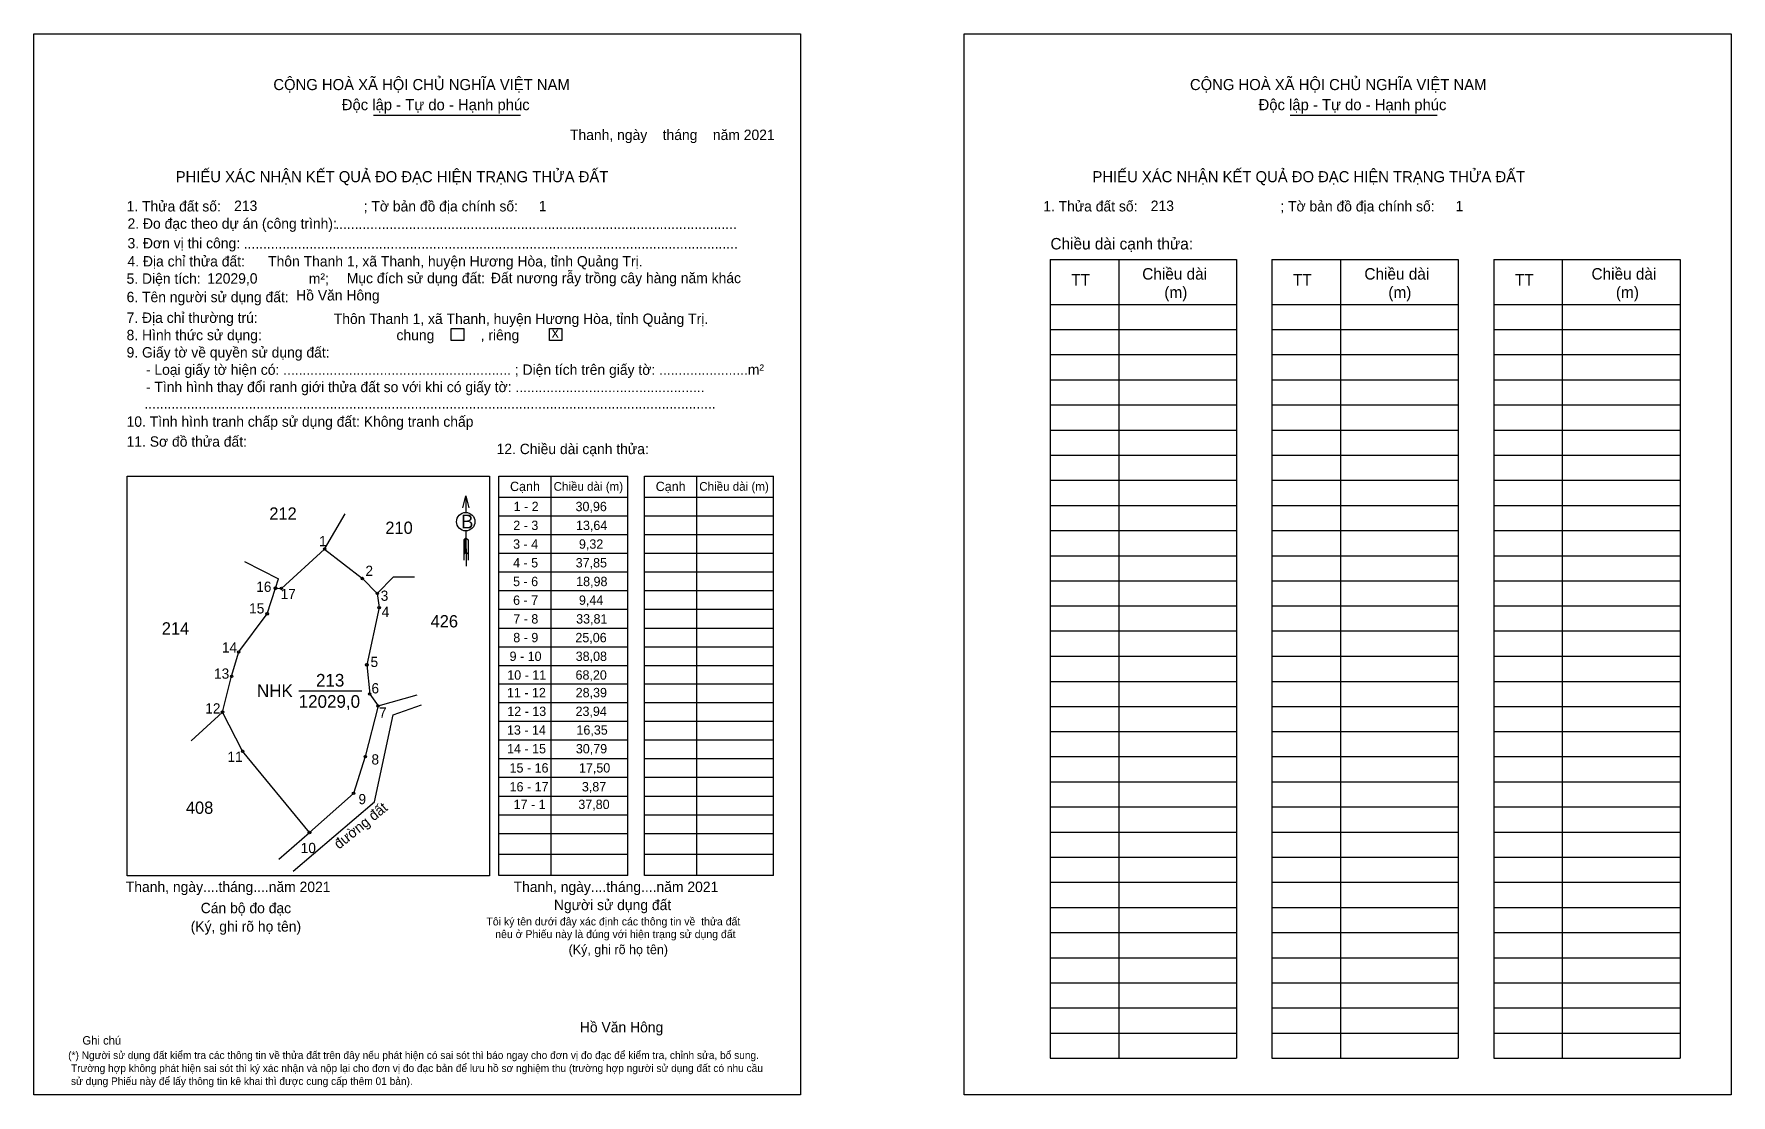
# Model space of a CAD drawing. Extents: x 545129 to 546228, y 1822729 to 1823416.
import ezdxf

# ---------------------------------------------------------------- set-up
doc = ezdxf.new("R2010")
doc.units = 0
for name, color, linetype in [('CanhThua', 7, 'Continuous'), ('kqddKhungInTrang1', 7, 'Continuous'), ('kqddKhungInTrang2', 7, 'Continuous'), ('kqddNoiDung', 7, 'Continuous'), ('kqddTemplate', 7, 'Continuous'), ('Level 1', 7, 'Continuous'), ('MocDinhThua', 7, 'Continuous'), ('NhanDiaChinhThua', 7, 'Continuous'), ('NhanTuCan', 7, 'Continuous'), ('RauThua', 7, 'Continuous'), ('SoHieuDinhThua', 7, 'Continuous')]:
    doc.layers.add(name, color=color, linetype=linetype)

msp = doc.modelspace()

# ---------------------------------------------------------------- linework, layer by layer
at = {"layer": 'CanhThua'}
for p, q in [((545289.4, 1823056.8), (545317.4, 1823082.3)), ((545317.4, 1823082.3), (545341.8, 1823063.2)), ((545341.8, 1823063.2), (545351.5, 1823053.6)), ((545280.2, 1823040.4), (545285.6, 1823057)), ((545285.6, 1823057), (545289.4, 1823056.8)), ((545351.5, 1823053.6), (545352.7, 1823044.4)), ((545352.7, 1823044.4), (545344.7, 1823007.4)), ((545261.8, 1823015.7), (545280.2, 1823040.4)), ((545257.2, 1823000), (545261.8, 1823015.7)), ((545251.3, 1822976.8), (545257.2, 1823000)), ((545344.7, 1823007.4), (545346.6, 1822988.5)), ((545346.6, 1822988.5), (545352, 1822980.8)), ((545264.3, 1822951.5), (545251.3, 1822976.8)), ((545352, 1822980.8), (545343.7, 1822948)), ((545307.6, 1822898.9), (545264.3, 1822951.5)), ((545343.7, 1822948), (545336.1, 1822924.2)), ((545336.1, 1822924.2), (545307.6, 1822898.9))]:
    msp.add_line(p, q, dxfattribs=at)
at = {"layer": 'kqddKhungInTrang1'}
msp.add_lwpolyline([(545129.2, 1823415.5), (545625.5, 1823415.5), (545625.5, 1822729.1), (545129.2, 1822729.1)], close=True, dxfattribs=at)
at = {"layer": 'kqddKhungInTrang2'}
msp.add_lwpolyline([(545731.4, 1823415.5), (546227.7, 1823415.5), (546227.7, 1822729.1), (545731.4, 1822729.1)], close=True, dxfattribs=at)
at = {"layer": 'kqddTemplate'}
for p, q in [((545349.1, 1823363), (545444.1, 1823363)), ((545942.4, 1823363), (546037.5, 1823363)), ((545787, 1823269.7), (545907.7, 1823269.7)), ((545787, 1823269.7), (545787, 1822752.9)), ((545831.4, 1823269.7), (545831.4, 1822752.9)), ((545907.7, 1823269.7), (545907.7, 1822752.9)), ((545930.5, 1823269.7), (545930.5, 1822752.9)), ((545930.5, 1823269.7), (546051.2, 1823269.7)), ((545974.9, 1823269.7), (545974.9, 1822752.9)), ((546051.2, 1823269.7), (546051.2, 1822752.9)), ((546074.1, 1823269.7), (546074.1, 1822752.9)), ((546074.1, 1823269.7), (546194.7, 1823269.7)), ((546118.5, 1823269.7), (546118.5, 1822752.9)), ((546194.7, 1823269.7), (546194.7, 1822752.9)), ((545787, 1823240.6), (545907.7, 1823240.6)), ((545930.5, 1823240.6), (546051.2, 1823240.6)), ((546074.1, 1823240.6), (546194.7, 1823240.6)), ((545787, 1823224.3), (545907.7, 1823224.3)), ((545930.5, 1823224.3), (546051.2, 1823224.3)), ((546074.1, 1823224.3), (546194.7, 1823224.3)), ((545787, 1823208.1), (545907.7, 1823208.1)), ((545930.5, 1823208.1), (546051.2, 1823208.1)), ((546074.1, 1823208.1), (546194.7, 1823208.1)), ((545787, 1823191.8), (545907.7, 1823191.8)), ((545930.5, 1823191.8), (546051.2, 1823191.8)), ((546074.1, 1823191.8), (546194.7, 1823191.8)), ((545787, 1823175.6), (545907.7, 1823175.6)), ((545930.5, 1823175.6), (546051.2, 1823175.6)), ((546074.1, 1823175.6), (546194.7, 1823175.6)), ((545787, 1823159.3), (545907.7, 1823159.3)), ((545930.5, 1823159.3), (546051.2, 1823159.3)), ((546074.1, 1823159.3), (546194.7, 1823159.3)), ((545787, 1823143.1), (545907.7, 1823143.1)), ((545930.5, 1823143.1), (546051.2, 1823143.1)), ((546074.1, 1823143.1), (546194.7, 1823143.1)), ((545430.1, 1823129.5), (545513.7, 1823129.5)), ((545430.1, 1822871.1), (545430.1, 1823129.5)), ((545463.7, 1823129.5), (545463.7, 1822871.1)), ((545513.7, 1822871.1), (545513.7, 1823129.5)), ((545524.4, 1823129.5), (545608, 1823129.5)), ((545524.4, 1822871.1), (545524.4, 1823129.5)), ((545558, 1823129.5), (545558, 1822871.1)), ((545608, 1822871.1), (545608, 1823129.5)), ((545787, 1823126.8), (545907.7, 1823126.8)), ((545930.5, 1823126.8), (546051.2, 1823126.8)), ((546074.1, 1823126.8), (546194.7, 1823126.8)), ((545408.8, 1823116.8), (545408.8, 1823105.9)), ((545430.1, 1823115.9), (545513.7, 1823115.9)), ((545524.4, 1823115.9), (545608, 1823115.9)), ((545787, 1823110.5), (545907.7, 1823110.5)), ((545930.5, 1823110.5), (546051.2, 1823110.5)), ((546074.1, 1823110.5), (546194.7, 1823110.5)), ((545430.1, 1823103.8), (545513.7, 1823103.8)), ((545524.4, 1823103.8), (545608, 1823103.8)), ((545408.8, 1823089.6), (545407.4, 1823088.3)), ((545408.8, 1823089), (545407.4, 1823087.7)), ((545408.8, 1823088.4), (545407.4, 1823087.1)), ((545407.4, 1823088.3), (545407.4, 1823075.2)), ((545408.8, 1823087.8), (545407.4, 1823086.4)), ((545408.8, 1823087.2), (545407.4, 1823085.8)), ((545408.8, 1823086.5), (545407.4, 1823085.2)), ((545408.8, 1823085.9), (545407.4, 1823084.6)), ((545408.8, 1823085.3), (545407.4, 1823084)), ((545408.8, 1823084.7), (545407.4, 1823083.3)), ((545408.8, 1823094), (545408.9, 1823071.2)), ((545408.8, 1823089.6), (545410.3, 1823088.3)), ((545410.3, 1823088.3), (545410.3, 1823075.2)), ((545430.1, 1823091.7), (545513.7, 1823091.7)), ((545524.4, 1823091.7), (545608, 1823091.7)), ((545787, 1823094.3), (545907.7, 1823094.3)), ((545930.5, 1823094.3), (546051.2, 1823094.3)), ((546074.1, 1823094.3), (546194.7, 1823094.3)), ((545408.8, 1823084.1), (545407.4, 1823082.7)), ((545408.8, 1823083.4), (545407.4, 1823082.1)), ((545408.8, 1823082.8), (545407.4, 1823081.5)), ((545408.8, 1823082.2), (545407.4, 1823080.9)), ((545408.8, 1823081.6), (545407.4, 1823080.3)), ((545408.8, 1823081), (545407.4, 1823079.6)), ((545408.8, 1823080.4), (545407.4, 1823079)), ((545408.8, 1823080.4), (545410.3, 1823079)), ((545430.1, 1823079.6), (545513.7, 1823079.6)), ((545524.4, 1823079.6), (545608, 1823079.6)), ((545787, 1823078), (545907.7, 1823078)), ((545930.5, 1823078), (546051.2, 1823078)), ((546074.1, 1823078), (546194.7, 1823078)), ((545430.1, 1823067.5), (545513.7, 1823067.5)), ((545524.4, 1823067.5), (545608, 1823067.5)), ((545430.1, 1823055.4), (545513.7, 1823055.4)), ((545524.4, 1823055.4), (545608, 1823055.4)), ((545787, 1823061.8), (545907.7, 1823061.8)), ((545930.5, 1823061.8), (546051.2, 1823061.8)), ((546074.1, 1823061.8), (546194.7, 1823061.8)), ((545430.1, 1823043.3), (545513.7, 1823043.3)), ((545524.4, 1823043.3), (545608, 1823043.3)), ((545787, 1823045.5), (545907.7, 1823045.5)), ((545930.5, 1823045.5), (546051.2, 1823045.5)), ((546074.1, 1823045.5), (546194.7, 1823045.5)), ((545430.1, 1823031.2), (545513.7, 1823031.2)), ((545524.4, 1823031.2), (545608, 1823031.2)), ((545430.1, 1823019.1), (545513.7, 1823019.1)), ((545524.4, 1823019.1), (545608, 1823019.1)), ((545787, 1823029.3), (545907.7, 1823029.3)), ((545930.5, 1823029.3), (546051.2, 1823029.3)), ((546074.1, 1823029.3), (546194.7, 1823029.3)), ((545787, 1823013), (545907.7, 1823013)), ((545930.5, 1823013), (546051.2, 1823013)), ((546074.1, 1823013), (546194.7, 1823013)), ((545430.1, 1823007), (545513.7, 1823007)), ((545524.4, 1823007), (545608, 1823007)), ((545787, 1822996.7), (545907.7, 1822996.7)), ((545930.5, 1822996.7), (546051.2, 1822996.7)), ((546074.1, 1822996.7), (546194.7, 1822996.7)), ((545513.7, 1822994.9), (545430.1, 1822994.9)), ((545608, 1822994.9), (545524.4, 1822994.9)), ((545513.7, 1822982.8), (545430.1, 1822982.8)), ((545608, 1822982.8), (545524.4, 1822982.8)), ((545787, 1822980.5), (545907.7, 1822980.5)), ((545930.5, 1822980.5), (546051.2, 1822980.5)), ((546074.1, 1822980.5), (546194.7, 1822980.5)), ((545513.7, 1822970.7), (545430.1, 1822970.7)), ((545608, 1822970.7), (545524.4, 1822970.7)), ((545787, 1822964.2), (545907.7, 1822964.2)), ((545930.5, 1822964.2), (546051.2, 1822964.2)), ((546074.1, 1822964.2), (546194.7, 1822964.2)), ((545513.7, 1822958.6), (545430.1, 1822958.6)), ((545608, 1822958.6), (545524.4, 1822958.6)), ((545513.7, 1822946.5), (545430.1, 1822946.5)), ((545608, 1822946.5), (545524.4, 1822946.5)), ((545787, 1822948), (545907.7, 1822948)), ((545930.5, 1822948), (546051.2, 1822948)), ((546074.1, 1822948), (546194.7, 1822948)), ((545513.7, 1822934.4), (545430.1, 1822934.4)), ((545608, 1822934.4), (545524.4, 1822934.4)), ((545787, 1822931.7), (545907.7, 1822931.7)), ((545930.5, 1822931.7), (546051.2, 1822931.7)), ((546074.1, 1822931.7), (546194.7, 1822931.7)), ((545513.7, 1822922.2), (545430.1, 1822922.2)), ((545608, 1822922.2), (545524.4, 1822922.2)), ((545513.7, 1822910.1), (545430.1, 1822910.1)), ((545608, 1822910.1), (545524.4, 1822910.1)), ((545787, 1822915.5), (545907.7, 1822915.5)), ((545930.5, 1822915.5), (546051.2, 1822915.5)), ((546074.1, 1822915.5), (546194.7, 1822915.5)), ((545513.7, 1822898), (545430.1, 1822898)), ((545608, 1822898), (545524.4, 1822898)), ((545787, 1822899.2), (545907.7, 1822899.2)), ((545930.5, 1822899.2), (546051.2, 1822899.2)), ((546074.1, 1822899.2), (546194.7, 1822899.2)), ((545513.7, 1822884.6), (545430.1, 1822884.6)), ((545608, 1822884.6), (545524.4, 1822884.6)), ((545787, 1822883), (545907.7, 1822883)), ((545930.5, 1822883), (546051.2, 1822883)), ((546074.1, 1822883), (546194.7, 1822883)), ((545513.7, 1822871.1), (545430.1, 1822871.1)), ((545608, 1822871.1), (545524.4, 1822871.1)), ((545787, 1822866.7), (545907.7, 1822866.7)), ((545930.5, 1822866.7), (546051.2, 1822866.7)), ((546074.1, 1822866.7), (546194.7, 1822866.7)), ((545787, 1822850.4), (545907.7, 1822850.4)), ((545930.5, 1822850.4), (546051.2, 1822850.4)), ((546074.1, 1822850.4), (546194.7, 1822850.4)), ((545787, 1822834.2), (545907.7, 1822834.2)), ((545930.5, 1822834.2), (546051.2, 1822834.2)), ((546074.1, 1822834.2), (546194.7, 1822834.2)), ((545787, 1822817.9), (545907.7, 1822817.9)), ((545930.5, 1822817.9), (546051.2, 1822817.9)), ((546074.1, 1822817.9), (546194.7, 1822817.9)), ((545787, 1822801.7), (545907.7, 1822801.7)), ((545930.5, 1822801.7), (546051.2, 1822801.7)), ((546074.1, 1822801.7), (546194.7, 1822801.7)), ((545787, 1822785.4), (545907.7, 1822785.4)), ((545930.5, 1822785.4), (546051.2, 1822785.4)), ((546074.1, 1822785.4), (546194.7, 1822785.4)), ((545787, 1822769.2), (545907.7, 1822769.2)), ((545930.5, 1822769.2), (546051.2, 1822769.2)), ((546074.1, 1822769.2), (546194.7, 1822769.2)), ((545787, 1822752.9), (545907.7, 1822752.9)), ((545930.5, 1822752.9), (546051.2, 1822752.9)), ((546074.1, 1822752.9), (546194.7, 1822752.9))]:
    msp.add_line(p, q, dxfattribs=at)
for points in [[(545399.4, 1823224.9), (545407.4, 1823224.9), (545407.4, 1823217.3), (545399.4, 1823217.3)], [(545462.9, 1823224.9), (545471, 1823224.9), (545471, 1823217.3), (545462.9, 1823217.3)], [(545189.6, 1823129.5), (545424.1, 1823129.5), (545424.1, 1822870.9), (545189.6, 1822870.9)]]:
    msp.add_lwpolyline(points, close=True, dxfattribs=at)
msp.add_lwpolyline([(545406.8, 1823108.9), (545408.8, 1823116.8), (545410.8, 1823108.9)], dxfattribs=at)
msp.add_circle((545408.7, 1823100), 5.96, dxfattribs=at)
at = {"layer": 'Level 1'}
msp.add_lwpolyline([(545297.1, 1822874), (545349.7, 1822918.7), (545361.8, 1822975.1), (545380, 1822981.5)], dxfattribs=at)
at = {"layer": 'MocDinhThua'}
for centre in [(545317.4, 1823082.3), (545341.8, 1823063.2), (545285.6, 1823057), (545289.4, 1823056.8), (545351.5, 1823053.6), (545280.2, 1823040.4), (545352.7, 1823044.4), (545261.8, 1823015.7), (545344.7, 1823007.4), (545257.2, 1823000), (545346.6, 1822988.5), (545251.3, 1822976.8), (545352, 1822980.8), (545264.3, 1822951.5), (545343.7, 1822948), (545336.1, 1822924.2), (545307.6, 1822898.9)]:
    msp.add_circle(centre, 0.794, dxfattribs=at)
at = {"layer": 'NhanDiaChinhThua'}
msp.add_line((545300.6, 1822990.6), (545341.5, 1822990.6), dxfattribs=at)
at = {"layer": 'RauThua'}
for p, q in [((545317.4, 1823082.3), (545330.7, 1823105)), ((545265.6, 1823074.3), (545287.5, 1823063)), ((545265.6, 1823074.3), (545287.5, 1823063)), ((545285.6, 1823057), (545287.5, 1823063)), ((545285.6, 1823057), (545287.5, 1823063)), ((545351.5, 1823053.6), (545361.9, 1823064.3)), ((545361.9, 1823064.3), (545375.5, 1823064.4)), ((545352, 1822980.8), (545377.3, 1822988)), ((545231.1, 1822958.3), (545251.3, 1822976.7)), ((545251.3, 1822976.7), (545251.3, 1822976.8)), ((545287.7, 1822881.6), (545307.6, 1822898.9))]:
    msp.add_line(p, q, dxfattribs=at)

# ---------------------------------------------------------------- texts
at = {"layer": 'kqddNoiDung'}
for s, height, p in [('Thanh, ngày    tháng    năm 2021  ', 6.725, (545476.2, 1823346.9)), ('213', 6.73, (545258.8, 1823301)), ('1', 6.73, (545456, 1823300.8)), ('213', 6.73, (545852.1, 1823301)), ('1', 6.73, (546049.4, 1823300.8)), ('........................................................................................................', 6.7254, (545324.3, 1823289.4)), ('................................................................................................................................', 6.7254, (545265, 1823276.6)), ('12029,0', 6.73, (545241.4, 1823254)), ('Đất nương rẫy trồng cây hàng năm khác', 6.725, (545425, 1823254.3)), ('Hồ Văn Hông', 6.725, (545299, 1823243.1)), ('Thôn Thanh 1, xã Thanh, huyện Hương Hòa, tỉnh Quảng Trị.', 6.725, (545323.3, 1823227.9)), ('x', 6.73, (545464.4, 1823219.1)), ('1 - 2', 6.05, (545439.7, 1823106.8)), ('30,96', 6.05, (545479.8, 1823106.8)), ('2 - 3', 6.05, (545439.5, 1823094.6)), ('13,64', 6.05, (545480.1, 1823094.6)), ('3 - 4', 6.05, (545439.4, 1823082.5)), ('9,32', 6.05, (545482, 1823082.5)), ('4 - 5', 6.05, (545439.4, 1823070.4)), ('37,85', 6.05, (545479.9, 1823070.4)), ('5 - 6', 6.05, (545439.4, 1823058.3)), ('18,98', 6.05, (545480.2, 1823058.3)), ('6 - 7', 6.05, (545439.4, 1823046.2)), ('9,44', 6.05, (545482, 1823046.2)), ('7 - 8', 6.05, (545439.5, 1823034.1)), ('33,81', 6.05, (545480.2, 1823034.1)), ('8 - 9', 6.05, (545439.5, 1823022)), ('25,06', 6.05, (545479.7, 1823022)), ('9 - 10', 6.05, (545437.1, 1823009.9)), ('38,08', 6.05, (545479.9, 1823009.9)), ('10 - 11', 6.05, (545435.6, 1822997.8)), ('68,20', 6.05, (545479.8, 1822997.8)), ('11 - 12', 6.05, (545435.4, 1822986.4)), ('28,39', 6.05, (545479.9, 1822986.4)), ('12 - 13', 6.05, (545435.6, 1822974.3)), ('23,94', 6.05, (545479.8, 1822974.3)), ('13 - 14', 6.05, (545435.4, 1822962.2)), ('16,35', 6.05, (545480.4, 1822962.2)), ('14 - 15', 6.05, (545435.5, 1822950.1)), ('30,79', 6.05, (545480, 1822950.1)), ('15 - 16', 6.05, (545437.1, 1822937.7)), ('17,50', 6.05, (545482, 1822937.7)), ('16 - 17', 6.05, (545437.1, 1822925.5)), ('3,87', 6.05, (545483.9, 1822925.5)), ('17 - 1', 6.05, (545439.7, 1822914.1)), ('37,80', 6.05, (545481.6, 1822914.1)), ('Thanh, ngày....tháng....năm 2021', 6.725, (545188.7, 1822860.4)), ('Thanh, ngày....tháng....năm 2021', 6.725, (545439.7, 1822860.4)), ('Hồ Văn Hông', 6.725, (545482.6, 1822769.6))]:
    msp.add_text(s, height=height, dxfattribs=at).set_placement(p)
at = {"layer": 'kqddTemplate'}
for s, height, p in [('CỘNG HOÀ XÃ HỘI CHỦ NGHĨA VIỆT NAM', 7.174, (545284.2, 1823379.2)), ('CỘNG HOÀ XÃ HỘI CHỦ NGHĨA VIỆT NAM', 7.174, (545877.5, 1823379.2)), ('Độc lập - Tự do - Hạnh phúc', 7.174, (545328.5, 1823366.2)), ('Độc lập - Tự do - Hạnh phúc', 7.174, (545921.9, 1823366.2)), ('PHIẾU XÁC NHẬN KẾT QUẢ ĐO ĐẠC HIỆN TRẠNG THỬA ĐẤT', 7.174, (545221, 1823319.6)), ('PHIẾU XÁC NHẬN KẾT QUẢ ĐO ĐẠC HIỆN TRẠNG THỬA ĐẤT', 7.174, (545814.4, 1823319.6)), ('1. Thửa đất số:                                     ; Tờ bản đồ địa chính số:', 6.725, (545189.2, 1823300.7)), ('1. Thửa đất số:                                     ; Tờ bản đồ địa chính số:', 6.725, (545782.5, 1823300.7)), ('2. Đo đạc theo dự án (công trình): ', 6.725, (545189.8, 1823289.5)), ('3. Đơn vị thi công: ', 6.725, (545189.8, 1823276.8)), ('Chiều dài cạnh thửa:', 7.431, (545787.2, 1823276.1)), ('4. Địa chỉ thửa đất:      Thôn Thanh 1, xã Thanh, huyện Hương Hòa, tỉnh Quảng Trị.', 6.725, (545189.8, 1823265.1)), ('5. Diện tích:                            m²; ', 6.725, (545189.2, 1823253.9)), ('Mục đích sử dụng đất:', 6.725, (545331.7, 1823254.2)), ('Chiều dài', 7.43, (545846.6, 1823256.6)), ('Chiều dài', 7.43, (545990.4, 1823256.6)), ('Chiều dài', 7.43, (546137.4, 1823256.6)), ('6. Tên người sử dụng đất:', 6.725, (545189.2, 1823242)), ('TT', 7.43, (545800.7, 1823252.7)), ('(m)', 7.43, (545860.9, 1823244.7)), ('TT', 7.43, (545944.2, 1823252.7)), ('(m)', 7.43, (546005.9, 1823244.7)), ('TT', 7.43, (546087.8, 1823252.7)), ('(m)', 7.43, (546153.2, 1823244.7)), ('7. Địa chỉ thường trú:', 6.725, (545189.2, 1823228.6)), ('8. Hình thức sử dụng:', 6.725, (545189.2, 1823217.4)), ('chung            , riêng', 6.725, (545363.9, 1823217.4)), ('9. Giấy tờ về quyền sử dụng đất:', 6.725, (545189.2, 1823206.2)), ('     - Loại giấy tờ hiện có: ........................................................... ; Diện tích trên giấy tờ: .......................m²', 6.7254, (545189.2, 1823195)), ('     - Tình hình thay đổi ranh giới thửa đất so với khi có giấy tờ: .................................................', 6.7254, (545189.2, 1823183.8)), ('....................................................................................................................................................', 6.7254, (545200.7, 1823173.2)), ('10. Tình hình tranh chấp sử dụng đất: Không tranh chấp', 6.725, (545189.2, 1823161.4)), ('11. Sơ đồ thửa đất:', 6.725, (545189.2, 1823148.5)), ('12. Chiều dài cạnh thửa:', 6.725, (545428.7, 1823143.7)), ('Cạnh', 6.05, (545437.4, 1823119.8)), ('Chiều dài (m)', 5.605, (545465.6, 1823120)), ('Cạnh', 6.05, (545531.7, 1823119.8)), ('Chiều dài (m)', 5.605, (545559.9, 1823120)), ('B', 8.97, (545405.7, 1823095.6)), ('Người sử dụng đất', 6.725, (545465.8, 1822848.7)), ('Cán bộ đo đạc', 6.725, (545237.2, 1822846.7)), ('Tôi ký tên dưới đây xác định các thông tin về  thửa đất ', 5.084, (545422.1, 1822838.8)), ('(Ký, ghi rõ họ tên)', 6.725, (545230.7, 1822834.8)), ('nêu ở Phiếu này là đúng với hiện trạng sử dụng đất', 5.084, (545427.8, 1822830.6)), ('(Ký, ghi rõ họ tên)', 6.053, (545475.3, 1822820.2)), ('Ghi chú', 5.45, (545160.6, 1822761.7)), ('(*) Người sử dụng đất kiểm tra các thông tin về thửa đất trên đây nếu phát hiện có sai sót thì báo ngay cho đơn vị đo đạc để kiểm tra, chỉnh sửa, bổ sung.', 4.9028, (545151.4, 1822752.4)), (' Trường hợp không phát hiện sai sót thì ký xác nhận và nộp lại cho đơn vị đo đạc bản để lưu hồ sơ nghiệm thu (trường hợp người sử dụng đất có nhu cầu', 4.9028, (545151.4, 1822744)), (' sử dụng Phiếu này để lấy thông tin kê khai thì được cung cấp thêm 01 bản).', 4.903, (545151.4, 1822735.6))]:
    msp.add_text(s, height=height, dxfattribs=at).set_placement(p)
at = {"layer": 'NhanDiaChinhThua'}
for s, p in [('213', (545311.8, 1822993.3)), ('NHK', (545273.6, 1822986.5)), ('12029,0', (545300.6, 1822979.6))]:
    msp.add_text(s, height=8.22, dxfattribs=at).set_placement(p)
at = {"layer": 'NhanTuCan'}
for s, p in [('212', (545281.6, 1823101.3)), ('210', (545356.7, 1823092.1)), ('214', (545212, 1823027)), ('426', (545386, 1823031.6)), ('408', (545227.6, 1822911))]:
    msp.add_text(s, height=7.94, dxfattribs=at).set_placement(p)
at = {"layer": 'SoHieuDinhThua'}
for s, p in [('1', (545313.8, 1823084.1)), ('2', (545343.8, 1823064.9)), ('16', (545273.1, 1823054.6)), ('17', (545288.9, 1823049.9)), ('3', (545353.7, 1823048.8)), ('15', (545268.5, 1823040.6)), ('4', (545354.3, 1823038.4)), ('14', (545250.9, 1823015.3)), ('5', (545347.1, 1823006)), ('13', (545245.8, 1822998.4)), ('6', (545347.7, 1822988.9)), ('12', (545240.1, 1822975.9)), ('7', (545352.6, 1822973.2)), ('11', (545254.5, 1822944.6)), ('8', (545347.7, 1822942.9)), ('9', (545339.3, 1822917.2)), ('10', (545301.9, 1822885.6))]:
    msp.add_text(s, height=6.62, dxfattribs=at).set_placement(p)
msp.add_text('đường đất', height=6.62, rotation=39.0333, dxfattribs=at).set_placement((545326.7, 1822887.8))

doc.saveas('drawing.dxf')
